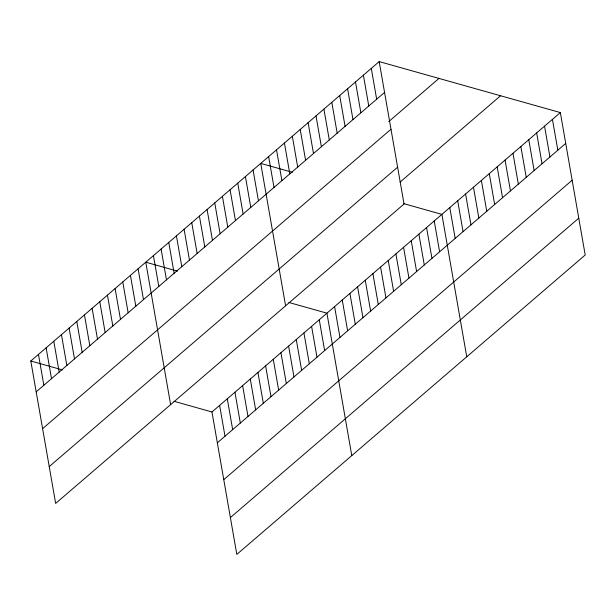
<?xml version="1.0" encoding="UTF-8"?>
<svg xmlns="http://www.w3.org/2000/svg" width="616" height="616" viewBox="0 0 616 616"><rect width="100%" height="100%" fill="white"/><g stroke="black" fill="none" stroke-linecap="round" stroke-linejoin="round"><path stroke-width="0.92" d="M379.187 61.6L404.042 204.019L55.656 503.426L30.8 361.007L379.187 61.6L560.344 112.574L585.2 254.993L236.814 554.4L211.958 411.981L560.344 112.574M36.182 391.83L384.569 92.431M388.719 121.614L438.969 78.424M42.604 428.659L390.991 129.26M49.226 466.597L397.613 167.198M400.061 182.128L500.562 95.757M217.34 442.804L565.727 143.405M223.77 479.633L572.149 180.234M230.392 517.571L578.77 218.172M292.438 172.318L260.737 163.402L285.593 305.821M403.85 203.665L441.895 214.376L466.751 356.795M177.47 271.125L145.769 262.2L170.624 404.62M288.881 302.471L326.927 313.174L351.782 455.594M30.8 361.007L62.501 369.923M173.912 401.27L211.958 411.981M552.444 119.365L557.827 150.189M544.552 126.149L549.934 156.98M536.652 132.933L542.034 163.764M528.759 139.724L534.141 170.555M520.859 146.508L526.241 177.339M512.966 153.292L518.341 184.122M505.066 160.083L510.448 190.914M497.174 166.867L502.548 197.697M489.273 173.658L494.656 204.481M481.373 180.442L486.755 211.273M473.481 187.226L478.863 218.056M465.58 194.017L470.963 224.84M457.688 200.801L463.07 231.631M449.788 207.584L455.17 238.415M434.226 220.959L439.608 251.79M426.565 227.55L431.947 258.374M418.903 234.134L424.278 264.965M411.234 240.717L416.616 271.548M403.572 247.309L408.955 278.139M371.286 68.391L376.669 99.222M395.903 253.892L401.286 284.723M363.394 75.175L368.768 106.006M388.242 260.483L393.624 291.306M355.494 81.959L360.876 112.79M380.58 267.067L385.955 297.898M347.601 88.75L352.976 119.581M372.911 273.658L378.293 304.481M339.701 95.534L345.083 126.365M365.25 280.241L370.632 311.072M331.801 102.325L337.183 133.148M357.58 286.825L362.963 317.656M323.908 109.109L329.291 139.94M349.919 293.416L355.301 324.247M316.008 115.893L321.39 146.724M342.257 300L347.632 330.83M308.115 122.684L313.498 153.507M334.588 306.591L339.97 337.414M300.215 129.468L305.598 160.299M292.323 136.251L297.705 167.082M319.265 319.766L324.64 350.589M284.423 143.043L289.805 173.866M311.596 326.349L316.978 357.18M276.53 149.827L281.905 180.657M303.934 332.933L309.317 363.763M268.63 156.61L274.012 187.441M296.265 339.524L301.647 370.355M288.604 346.107L293.986 376.938M253.068 169.985L258.45 200.816M280.942 352.699L286.317 383.522M245.407 176.576L250.789 207.4M273.273 359.282L278.655 390.113M237.738 183.16L243.12 213.991M265.611 365.873L270.994 396.696M230.076 189.743L235.458 220.574M257.942 372.457L263.325 403.288M222.415 196.335L227.789 227.165M250.281 379.04L255.663 409.871M214.745 202.918L220.128 233.749M242.619 385.631L247.994 416.462M207.084 209.509L212.466 240.332M234.95 392.215L240.332 423.046M199.415 216.093L204.797 246.924M227.289 398.806L232.671 429.637M191.753 222.684L197.135 253.507M219.627 405.39L225.002 436.22M184.092 229.268L189.466 260.098M176.422 235.851L181.805 266.682M168.761 242.442L174.143 273.273M161.099 249.026L166.474 279.856M153.43 255.617L158.812 286.448M138.1 268.792L143.482 299.615M130.438 275.375L135.82 306.206M122.776 281.966L128.151 312.789M115.107 288.55L120.49 319.381M107.446 295.133L112.828 325.964M99.777 301.725L105.159 332.555M92.115 308.308L97.497 339.139M84.454 314.899L89.828 345.722M76.784 321.483L82.167 352.314M69.123 328.074L74.505 358.897M61.461 334.657L66.836 365.488M53.792 341.241L59.174 372.072M46.131 347.832L51.513 378.663M38.462 354.416L43.844 385.246"/></g></svg>
